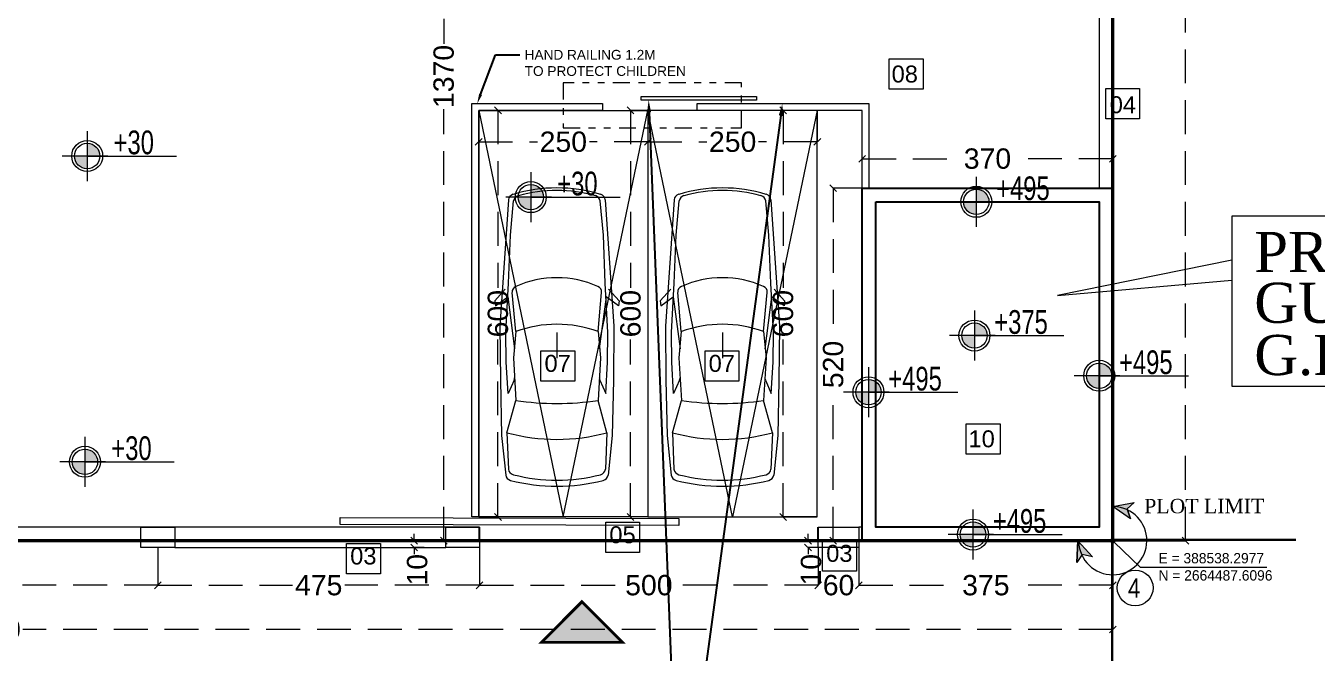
# Model space of a CAD drawing. Header units: inches. Extents: x -114 to 635, y -137 to 57.
# Drawn here: x -39.65 to -20.59, y -2.8 to 6.46 of the extents above; entities that cross this region are included whole.
import ezdxf
from ezdxf import colors
from ezdxf.entities.mleader import LeaderData, LeaderLine
from ezdxf.enums import TextEntityAlignment as Align
from ezdxf.math import Vec2, Vec3

# ---------------------------------------------------------------- set-up
doc = ezdxf.new("R2010")
doc.units = ezdxf.units.IN
doc.header["$MEASUREMENT"] = 0
doc.header["$PDMODE"] = 98
for name, pattern in [('DASHDOT', [1, 0.5, -0.25, 0, -0.25]), ('DASHED', [0.75, 0.5, -0.25]), ('DASHED2', [0.375, 0.25, -0.125]), ('DIVIDE2', [0.625, 0.25, -0.125, 0, -0.125, 0, -0.125]), ('HIDDEN', [0.375, 0.25, -0.125])]:
    doc.linetypes.add(name, pattern=pattern)
doc.layers.get('0').update_dxf_attribs({"lineweight": 5})
doc.layers.get('Defpoints').update_dxf_attribs({"lineweight": 5})
for name, color, linetype, lineweight in [('A-ARROW', 1, 'Continuous', 5), ('A-DOOR', 30, 'Continuous', 5), ('A-HATCH', 8, 'Continuous', 5), ('A-PLOT LIMIT', 1, 'Continuous', 0), ('A-text', 111, 'Continuous', 5), ('BOUNDARY WALL', 3, 'Continuous', 18), ('DIM-OUT', 3, 'Continuous', 13), ('furrniture', 93, 'Continuous', 13), ('GENERAL TEXT', 4, 'Continuous', 5), ('HANDRAIL', 31, 'Continuous', 5), ('handrial', 220, 'Continuous', 5), ('LEVEL SYMBOL', 8, 'Continuous', 5), ('MARKER', 8, 'Continuous', 5), ('PLOT BOWNDARY', 1, 'DASHDOT', 50), ('PLOT LIMIT', 1, 'Continuous', 5), ('ROOF LINE 2', 244, 'Continuous', 25), ('X-M04E-DRIVER ROOM PLANS$0$A-CAR', 1, 'Continuous', 5)]:
    doc.layers.add(name, color=color, linetype=linetype, lineweight=lineweight)
doc.layers.add('ALARM', color=7, linetype='Continuous', lineweight=5, true_color=0xff0f0f)
doc.layers.add('AR-Fixture_Pen_No__161', color=7, linetype='Continuous', lineweight=13, true_color=0x6a6a6a)
doc.styles.add('002-F.FLOOR PLAN$0$xref plans$0$ATTRIBUTE', font='BKANT.TTF')
doc.styles.add('Arial', font='arial.ttf')
doc.styles.add('BORDER', font='times.ttf', dxfattribs={"height": 0.2})
doc.styles.add('MtXpl_Century_Gothic', font='GOTHIC.TTF')
doc.styles.get("Standard").update_dxf_attribs({"font": 'arial.ttf'})
doc.styles.add('VF-TextNarrow', font='ARIALN.TTF')
doc.dimstyles.new('SITE RASH', dxfattribs={"dimtxt": 0.3, "dimasz": 0.1, "dimexe": 0, "dimexo": 0, "dimgap": 0.05, "dimtad": 0, "dimdec": 0, "dimlfac": 100, "dimzin": 0, "dimdsep": 46, "dimtxsty": 'Arial', "dimblk": 'OBLIQUE', "dimcen": 0.05, "dimclrd": 256, "dimclre": 256, "dimclrt": 256, "dimadec": 0, "dimazin": 0, "dimtfac": 10, "dimtdec": 0, "dimtix": 1, "dimtofl": 0, "dimtmove": 1, "dimatfit": 2, "dimldrblk": 'OBLIQUE', "dimfxl": 0.05, "dimtolj": 1, "dimtzin": 0, "dimlwd": -1, "dimlwe": -1, "dimarcsym": 0})

# ---------------------------------------------------------------- blocks, each defined once
blk = doc.blocks.new('_Oblique')
at = {"color": 0, "lineweight": -2}
blk.add_line((-0.5, -0.5), (0.5, 0.5), dxfattribs=at)
blk = doc.blocks.new('*D627')
at = {"layer": 'Defpoints', "color": 0, "transparency": 16777216}
for p in [(-23.605, 34.861), (-23.605, -1.139), (-22.53, -1.139)]:
    blk.add_point(p, dxfattribs=at)
at = {"layer": 'DIM-OUT', "color": 1, "transparency": 16777216}
for p, q in [((-23.605, 34.861), (-22.53, 34.861)), ((-23.605, -1.139), (-22.53, -1.139))]:
    blk.add_line(p, q, dxfattribs=at)
at = {"layer": 'DIM-OUT', "color": 1, "linetype": 'DASHED', "transparency": 16777216}
for p, q in [((-22.53, 34.861), (-22.53, 17.358)), ((-22.53, -1.139), (-22.53, 16.364))]:
    blk.add_line(p, q, dxfattribs=at)
at = {"layer": 'DIM-OUT', "color": 1, "transparency": 16777216, "xscale": 0.1, "yscale": 0.1, "zscale": 0.1}
for p, rotation in [((-22.53, 34.861), 90), ((-22.53, -1.139), 270)]:
    blk.add_blockref('_Oblique', p, dxfattribs=dict(at, rotation=rotation))
at = {"layer": 'DIM-OUT', "transparency": 16777216, "insert": (-22.53, 16.861), "char_height": 0.3, "attachment_point": 5, "rotation": 90, "style": 'Arial'}
blk.add_mtext('\\A1;3600', dxfattribs=at)
blk = doc.blocks.new('*D633')
at = {"layer": 'Defpoints', "color": 0, "transparency": 16777216}
for p in [(-32.306, 12.56), (-33.68, -1.139), (-33.484, -1.139)]:
    blk.add_point(p, dxfattribs=at)
at = {"layer": 'DIM-OUT', "color": 1, "transparency": 16777216}
for p, q in [((-32.306, 12.56), (-33.484, 12.56)), ((-33.68, -1.139), (-33.484, -1.139))]:
    blk.add_line(p, q, dxfattribs=at)
at = {"layer": 'DIM-OUT', "color": 1, "linetype": 'DASHED', "transparency": 16777216}
for p, q in [((-33.484, 12.56), (-33.484, 6.194)), ((-33.484, -1.139), (-33.484, 5.227))]:
    blk.add_line(p, q, dxfattribs=at)
at = {"layer": 'DIM-OUT', "color": 1, "transparency": 16777216, "xscale": 0.1, "yscale": 0.1, "zscale": 0.1}
for p, rotation in [((-33.484, 12.56), 90), ((-33.484, -1.139), 270)]:
    blk.add_blockref('_Oblique', p, dxfattribs=dict(at, rotation=rotation))
at = {"layer": 'DIM-OUT', "transparency": 16777216, "insert": (-33.484, 5.711), "char_height": 0.3, "attachment_point": 5, "rotation": 90, "style": 'Arial'}
blk.add_mtext('\\A1;1370', dxfattribs=at)
blk = doc.blocks.new('002-F.FLOOR PLAN$0$xref plans$0$LVL-PL')
h = blk.add_hatch(color=256)
h.paths.add_polyline_path([(0, 0.123), (0, 0), (0.123, 0, 0.414214)])
h.paths.add_polyline_path([(0, 0), (-0.123, 0, 0.414214), (0, -0.123)])
for p, q in [((0, 0.242), (0, -0.242)), ((0.2, 0), (-0.242, 0)), ((0, 0), (0.865, 0))]:
    blk.add_line(p, q)
for radius in [0.15, 0.123]:
    blk.add_circle((0, 0), radius)
at = {"style": '002-F.FLOOR PLAN$0$xref plans$0$ATTRIBUTE', "width": 0.75, "flags": 12}
for tag, p in [('LEVEL', (0.517, 0.151)), ('POSITION', (0.517, -0.154))]:
    blk.add_attdef(tag, text='', height=0.2, dxfattribs=at).set_placement(p, align=Align.MIDDLE)
blk = doc.blocks.new('A$Cc35e59e3')
at = {"layer": 'AR-Fixture_Pen_No__161', "color": 251, "linetype": 'Continuous', "lineweight": 13, "true_color": 0x6a6a6a}
for p, q in [((-2.337, 0.713), (-0.471, 0.841)), ((-1.016, 0.762), (-0.843, 0.918)), ((-0.769, 0.909), (-0.902, 0.726)), ((-0.843, 0.918), (-0.769, 0.909)), ((-0.471, 0.841), (0.325, 0.834)), ((0.325, 0.834), (1.14, 0.817)), ((1.14, 0.817), (1.728, 0.756)), ((-1.812, 0.686), (-2.32, 0.639)), ((-1.108, 0.715), (-1.812, 0.686)), ((-0.377, 0.754), (-1.108, 0.715)), ((-0.391, 0.608), (-0.97, 0.66)), ((-0.902, 0.726), (-0.139, 0.626)), ((-0.391, 0.608), (-0.005, 0.643)), ((0.058, 0.747), (-0.377, 0.754)), ((-0.005, 0.643), (0.624, 0.607)), ((0.521, 0.721), (0.058, 0.747)), ((0.327, 0.633), (0.521, 0.721)), ((1.101, 0.738), (0.624, 0.607)), ((1.101, 0.738), (1.639, 0.716)), ((-0.38, 0), (0, 0)), ((-2.337, -0.713), (-0.471, -0.841)), ((-1.812, -0.686), (-2.32, -0.639)), ((-1.108, -0.715), (-1.812, -0.686)), ((-0.377, -0.754), (-1.108, -0.715)), ((-1.016, -0.762), (-0.843, -0.918)), ((-0.391, -0.608), (-0.97, -0.66)), ((-0.902, -0.726), (-0.139, -0.626)), ((-0.769, -0.909), (-0.902, -0.726)), ((-0.391, -0.608), (-0.005, -0.643)), ((0.058, -0.747), (-0.377, -0.754)), ((-0.005, -0.643), (0.624, -0.607)), ((0.521, -0.721), (0.058, -0.747)), ((0.327, -0.633), (0.521, -0.721)), ((1.101, -0.738), (0.624, -0.607)), ((1.101, -0.738), (1.639, -0.716)), ((1.14, -0.817), (1.728, -0.756)), ((-0.843, -0.918), (-0.769, -0.909)), ((-0.471, -0.841), (0.325, -0.834)), ((0.325, -0.834), (1.14, -0.817))]:
    blk.add_line(p, q, dxfattribs=at)
for centre, major_axis, start_param, end_param in [((-0.686, 0), (0, 2.028), 1.246951, 1.894642), ((-2.332, 0.614), (0, 0.1), 0.061428, 1.246951), ((-2.312, 0.539), (0, 0.1), 0.09281, 1.271327), ((0.039, 0), (0, 1.361), 1.110142, 2.031451), ((-0.978, 0.561), (0, 0.1), 6.201452, 7.393327), ((0.923, 0), (0, 1.581), 1.176452, 1.965141), ((0.293, 0.726), (0, 0.1), 3.106278, 3.528458), ((-2.669, 0), (0, 3.709), 4.547901, 4.876877), ((-1.101, 0), (0, 2.555), 4.419236, 5.005542), ((1.634, 0.616), (0, 0.1), 4.986533, 6.230116), ((-0.337, 0), (0, 2.375), 4.438245, 4.986533), ((1.717, 0.657), (0, 0.1), 4.992646, 6.157688), ((-0.337, 0), (0, 2.475), 4.432132, 4.992646), ((-0.739, 0), (0, 1.928), 1.271327, 1.870266), ((-2.312, -0.539), (0, 0.1), 1.870266, 3.048783), ((-2.332, -0.614), (0, 0.1), 1.894642, 3.080164), ((-0.978, -0.561), (0, 0.1), 2.031451, 3.223326), ((0.293, -0.726), (0, 0.1), 5.89632, 6.3185), ((1.634, -0.616), (0, 0.1), 3.194662, 4.438245), ((1.717, -0.657), (0, 0.1), 3.26709, 4.432132)]:
    blk.add_ellipse(centre, major_axis=major_axis, ratio=0.9, start_param=start_param, end_param=end_param, dxfattribs=at)
blk = doc.blocks.new('*D676')
at = {"layer": 'Defpoints', "color": 0, "transparency": 16777216}
for p in [(-32.968, 5.211), (-30.468, 5.211), (-32.968, 4.746)]:
    blk.add_point(p, dxfattribs=at)
at = {"layer": 'DIM-OUT', "color": 1, "transparency": 16777216}
for p, q in [((-32.968, 5.211), (-32.968, 4.746)), ((-30.468, 5.211), (-30.468, 4.746))]:
    blk.add_line(p, q, dxfattribs=at)
at = {"layer": 'DIM-OUT', "color": 1, "linetype": 'DASHED', "transparency": 16777216}
for p, q in [((-32.968, 4.746), (-32.101, 4.746)), ((-30.468, 4.746), (-31.334, 4.746))]:
    blk.add_line(p, q, dxfattribs=at)
at = {"layer": 'DIM-OUT', "color": 1, "transparency": 16777216, "xscale": 0.1, "yscale": 0.1, "zscale": 0.1, "rotation": 180}
blk.add_blockref('_Oblique', (-32.968, 4.746), dxfattribs=at)
at = {"layer": 'DIM-OUT', "color": 1, "transparency": 16777216, "xscale": 0.1, "yscale": 0.1, "zscale": 0.1}
blk.add_blockref('_Oblique', (-30.468, 4.746), dxfattribs=at)
at = {"layer": 'DIM-OUT', "transparency": 16777216, "insert": (-31.718, 4.746), "char_height": 0.3, "attachment_point": 5, "style": 'Arial'}
blk.add_mtext('\\A1;250', dxfattribs=at)
blk = doc.blocks.new('*D677')
at = {"layer": 'Defpoints', "color": 0, "transparency": 16777216}
for p in [(-30.468, 5.199), (-27.968, 5.199), (-27.968, 4.746)]:
    blk.add_point(p, dxfattribs=at)
at = {"layer": 'DIM-OUT', "color": 1, "transparency": 16777216}
for p, q in [((-30.468, 5.199), (-30.468, 4.746)), ((-27.968, 5.199), (-27.968, 4.746))]:
    blk.add_line(p, q, dxfattribs=at)
at = {"layer": 'DIM-OUT', "color": 1, "linetype": 'DASHED', "transparency": 16777216}
for p, q in [((-30.468, 4.746), (-29.601, 4.746)), ((-27.968, 4.746), (-28.834, 4.746))]:
    blk.add_line(p, q, dxfattribs=at)
at = {"layer": 'DIM-OUT', "color": 1, "transparency": 16777216, "xscale": 0.1, "yscale": 0.1, "zscale": 0.1, "rotation": 180}
blk.add_blockref('_Oblique', (-30.468, 4.746), dxfattribs=at)
at = {"layer": 'DIM-OUT', "color": 1, "transparency": 16777216, "xscale": 0.1, "yscale": 0.1, "zscale": 0.1}
blk.add_blockref('_Oblique', (-27.968, 4.746), dxfattribs=at)
at = {"layer": 'DIM-OUT', "transparency": 16777216, "insert": (-29.218, 4.746), "char_height": 0.3, "attachment_point": 5, "style": 'Arial'}
blk.add_mtext('\\A1;250', dxfattribs=at)
blk = doc.blocks.new('*D678')
at = {"layer": 'Defpoints', "color": 0, "transparency": 16777216}
for p in [(-32.968, 5.211), (-32.683, 5.211), (-32.968, -0.789)]:
    blk.add_point(p, dxfattribs=at)
at = {"layer": 'DIM-OUT', "color": 1, "transparency": 16777216}
for p, q in [((-32.968, 5.211), (-32.683, 5.211)), ((-32.968, -0.789), (-32.683, -0.789))]:
    blk.add_line(p, q, dxfattribs=at)
at = {"layer": 'DIM-OUT', "color": 1, "linetype": 'DASHED', "transparency": 16777216}
for p, q in [((-32.683, 5.211), (-32.683, 2.593)), ((-32.683, -0.789), (-32.683, 1.829))]:
    blk.add_line(p, q, dxfattribs=at)
at = {"layer": 'DIM-OUT', "color": 1, "transparency": 16777216, "xscale": 0.1, "yscale": 0.1, "zscale": 0.1}
for p, rotation in [((-32.683, 5.211), 90), ((-32.683, -0.789), 270)]:
    blk.add_blockref('_Oblique', p, dxfattribs=dict(at, rotation=rotation))
at = {"layer": 'DIM-OUT', "transparency": 16777216, "insert": (-32.683, 2.211), "char_height": 0.3, "attachment_point": 5, "rotation": 90, "style": 'Arial'}
blk.add_mtext('\\A1;600', dxfattribs=at)
blk = doc.blocks.new('*D679')
at = {"layer": 'Defpoints', "color": 0, "transparency": 16777216}
for p in [(-30.725, 5.211), (-30.468, 5.211), (-30.468, -0.789)]:
    blk.add_point(p, dxfattribs=at)
at = {"layer": 'DIM-OUT', "color": 1, "transparency": 16777216}
for p, q in [((-30.468, 5.211), (-30.725, 5.211)), ((-30.468, -0.789), (-30.725, -0.789))]:
    blk.add_line(p, q, dxfattribs=at)
at = {"layer": 'DIM-OUT', "color": 1, "linetype": 'DASHED', "transparency": 16777216}
for p, q in [((-30.725, 5.211), (-30.725, 2.593)), ((-30.725, -0.789), (-30.725, 1.829))]:
    blk.add_line(p, q, dxfattribs=at)
at = {"layer": 'DIM-OUT', "color": 1, "transparency": 16777216, "xscale": 0.1, "yscale": 0.1, "zscale": 0.1}
for p, rotation in [((-30.725, 5.211), 90), ((-30.725, -0.789), 270)]:
    blk.add_blockref('_Oblique', p, dxfattribs=dict(at, rotation=rotation))
at = {"layer": 'DIM-OUT', "transparency": 16777216, "insert": (-30.725, 2.211), "char_height": 0.3, "attachment_point": 5, "rotation": 90, "style": 'Arial'}
blk.add_mtext('\\A1;600', dxfattribs=at)
blk = doc.blocks.new('*D680')
at = {"layer": 'Defpoints', "color": 0, "transparency": 16777216}
for p in [(-28.473, 5.211), (-27.968, 5.211), (-27.968, -0.789)]:
    blk.add_point(p, dxfattribs=at)
at = {"layer": 'DIM-OUT', "color": 1, "transparency": 16777216}
for p, q in [((-27.968, 5.211), (-28.473, 5.211)), ((-27.968, -0.789), (-28.473, -0.789))]:
    blk.add_line(p, q, dxfattribs=at)
at = {"layer": 'DIM-OUT', "color": 1, "linetype": 'DASHED', "transparency": 16777216}
for p, q in [((-28.473, 5.211), (-28.473, 2.593)), ((-28.473, -0.789), (-28.473, 1.829))]:
    blk.add_line(p, q, dxfattribs=at)
at = {"layer": 'DIM-OUT', "color": 1, "transparency": 16777216, "xscale": 0.1, "yscale": 0.1, "zscale": 0.1}
for p, rotation in [((-28.473, 5.211), 90), ((-28.473, -0.789), 270)]:
    blk.add_blockref('_Oblique', p, dxfattribs=dict(at, rotation=rotation))
at = {"layer": 'DIM-OUT', "transparency": 16777216, "insert": (-28.473, 2.211), "char_height": 0.3, "attachment_point": 5, "rotation": 90, "style": 'Arial'}
blk.add_mtext('\\A1;600', dxfattribs=at)
blk = doc.blocks.new('*D729')
at = {"layer": 'Defpoints', "color": 0, "transparency": 16777216}
for p in [(-27.954, -1.239), (-27.354, -1.239), (-27.354, -1.797)]:
    blk.add_point(p, dxfattribs=at)
at = {"layer": 'DIM-OUT', "color": 1, "transparency": 16777216}
for p, q in [((-27.954, -1.239), (-27.954, -1.797)), ((-27.354, -1.239), (-27.354, -1.797))]:
    blk.add_line(p, q, dxfattribs=at)
at = {"layer": 'DIM-OUT', "color": 1, "linetype": 'DASHED', "transparency": 16777216}
for p, q in [((-27.954, -1.797), (-28.054, -1.797)), ((-27.354, -1.797), (-27.254, -1.797))]:
    blk.add_line(p, q, dxfattribs=at)
at = {"layer": 'DIM-OUT', "color": 1, "transparency": 16777216, "xscale": 0.1, "yscale": 0.1, "zscale": 0.1}
blk.add_blockref('_Oblique', (-27.954, -1.797), dxfattribs=at)
at = {"layer": 'DIM-OUT', "color": 1, "transparency": 16777216, "xscale": 0.1, "yscale": 0.1, "zscale": 0.1, "rotation": 180}
blk.add_blockref('_Oblique', (-27.354, -1.797), dxfattribs=at)
at = {"layer": 'DIM-OUT', "transparency": 16777216, "insert": (-27.654, -1.797), "char_height": 0.3, "attachment_point": 5, "style": 'Arial'}
blk.add_mtext('\\A1;60', dxfattribs=at)
blk = doc.blocks.new('*D730')
at = {"layer": 'Defpoints', "color": 0, "transparency": 16777216}
for p in [(-23.605, -1.139), (-56.805, -1.239), (-23.605, -2.449)]:
    blk.add_point(p, dxfattribs=at)
at = {"layer": 'DIM-OUT', "color": 1, "transparency": 16777216}
for p, q in [((-23.605, -1.139), (-23.605, -2.449)), ((-56.805, -1.239), (-56.805, -2.449))]:
    blk.add_line(p, q, dxfattribs=at)
at = {"layer": 'DIM-OUT', "color": 1, "linetype": 'DASHED', "transparency": 16777216}
for p, q in [((-56.805, -2.449), (-40.692, -2.449)), ((-23.605, -2.449), (-39.697, -2.449))]:
    blk.add_line(p, q, dxfattribs=at)
at = {"layer": 'DIM-OUT', "color": 1, "transparency": 16777216, "xscale": 0.1, "yscale": 0.1, "zscale": 0.1, "rotation": 180}
blk.add_blockref('_Oblique', (-56.805, -2.449), dxfattribs=at)
at = {"layer": 'DIM-OUT', "color": 1, "transparency": 16777216, "xscale": 0.1, "yscale": 0.1, "zscale": 0.1}
blk.add_blockref('_Oblique', (-23.605, -2.449), dxfattribs=at)
at = {"layer": 'DIM-OUT', "transparency": 16777216, "insert": (-40.195, -2.449), "char_height": 0.3, "attachment_point": 5, "style": 'Arial'}
blk.add_mtext('\\A1;3320', dxfattribs=at)
blk = doc.blocks.new('*D731')
at = {"layer": 'Defpoints', "color": 0, "transparency": 16777216}
for p in [(-37.705, -1.239), (-32.955, -1.239), (-32.955, -1.797)]:
    blk.add_point(p, dxfattribs=at)
at = {"layer": 'DIM-OUT', "color": 1, "transparency": 16777216}
for p, q in [((-37.705, -1.239), (-37.705, -1.797)), ((-32.955, -1.239), (-32.955, -1.797))]:
    blk.add_line(p, q, dxfattribs=at)
at = {"layer": 'DIM-OUT', "color": 1, "linetype": 'DASHED', "transparency": 16777216}
for p, q in [((-37.705, -1.797), (-35.719, -1.797)), ((-32.955, -1.797), (-34.942, -1.797))]:
    blk.add_line(p, q, dxfattribs=at)
at = {"layer": 'DIM-OUT', "color": 1, "transparency": 16777216, "xscale": 0.1, "yscale": 0.1, "zscale": 0.1, "rotation": 180}
blk.add_blockref('_Oblique', (-37.705, -1.797), dxfattribs=at)
at = {"layer": 'DIM-OUT', "color": 1, "transparency": 16777216, "xscale": 0.1, "yscale": 0.1, "zscale": 0.1}
blk.add_blockref('_Oblique', (-32.955, -1.797), dxfattribs=at)
at = {"layer": 'DIM-OUT', "transparency": 16777216, "insert": (-35.33, -1.797), "char_height": 0.3, "attachment_point": 5, "style": 'Arial'}
blk.add_mtext('\\A1;475', dxfattribs=at)
blk = doc.blocks.new('*D732')
at = {"layer": 'Defpoints', "color": 0, "transparency": 16777216}
for p in [(-32.955, -1.239), (-27.954, -1.239), (-32.955, -1.797)]:
    blk.add_point(p, dxfattribs=at)
at = {"layer": 'DIM-OUT', "color": 1, "transparency": 16777216}
for p, q in [((-32.955, -1.239), (-32.955, -1.797)), ((-27.954, -1.239), (-27.954, -1.797))]:
    blk.add_line(p, q, dxfattribs=at)
at = {"layer": 'DIM-OUT', "color": 1, "linetype": 'DASHED', "transparency": 16777216}
for p, q in [((-32.955, -1.797), (-30.836, -1.797)), ((-27.954, -1.797), (-30.074, -1.797))]:
    blk.add_line(p, q, dxfattribs=at)
at = {"layer": 'DIM-OUT', "color": 1, "transparency": 16777216, "xscale": 0.1, "yscale": 0.1, "zscale": 0.1, "rotation": 180}
blk.add_blockref('_Oblique', (-32.955, -1.797), dxfattribs=at)
at = {"layer": 'DIM-OUT', "color": 1, "transparency": 16777216, "xscale": 0.1, "yscale": 0.1, "zscale": 0.1}
blk.add_blockref('_Oblique', (-27.954, -1.797), dxfattribs=at)
at = {"layer": 'DIM-OUT', "transparency": 16777216, "insert": (-30.455, -1.797), "char_height": 0.3, "attachment_point": 5, "style": 'Arial'}
blk.add_mtext('\\A1;500', dxfattribs=at)
blk = doc.blocks.new('*D742')
at = {"layer": 'Defpoints', "color": 0, "transparency": 16777216}
for p in [(-43.704, -1.239), (-37.705, -1.239), (-43.704, -1.797)]:
    blk.add_point(p, dxfattribs=at)
at = {"layer": 'DIM-OUT', "color": 1, "transparency": 16777216}
for p, q in [((-43.704, -1.239), (-43.704, -1.797)), ((-37.705, -1.239), (-37.705, -1.797))]:
    blk.add_line(p, q, dxfattribs=at)
at = {"layer": 'DIM-OUT', "color": 1, "linetype": 'DASHED', "transparency": 16777216}
for p, q in [((-43.704, -1.797), (-41.086, -1.797)), ((-37.705, -1.797), (-40.323, -1.797))]:
    blk.add_line(p, q, dxfattribs=at)
at = {"layer": 'DIM-OUT', "color": 1, "transparency": 16777216, "xscale": 0.1, "yscale": 0.1, "zscale": 0.1, "rotation": 180}
blk.add_blockref('_Oblique', (-43.704, -1.797), dxfattribs=at)
at = {"layer": 'DIM-OUT', "color": 1, "transparency": 16777216, "xscale": 0.1, "yscale": 0.1, "zscale": 0.1}
blk.add_blockref('_Oblique', (-37.705, -1.797), dxfattribs=at)
at = {"layer": 'DIM-OUT', "transparency": 16777216, "insert": (-40.705, -1.797), "char_height": 0.3, "attachment_point": 5, "style": 'Arial'}
blk.add_mtext('\\A1;600', dxfattribs=at)
blk = doc.blocks.new('*D739')
at = {"layer": 'Defpoints', "color": 0, "transparency": 16777216}
for p in [(-33.921, -1.139), (-33.771, -1.139), (-33.771, -1.239)]:
    blk.add_point(p, dxfattribs=at)
at = {"layer": 'DIM-OUT', "color": 1, "linetype": 'DASHED', "transparency": 16777216}
for p, q in [((-33.921, -1.139), (-33.921, -1.039)), ((-33.921, -1.239), (-33.921, -1.339))]:
    blk.add_line(p, q, dxfattribs=at)
at = {"layer": 'DIM-OUT', "color": 1, "transparency": 16777216}
for p, q in [((-33.771, -1.139), (-33.921, -1.139)), ((-33.771, -1.239), (-33.921, -1.239))]:
    blk.add_line(p, q, dxfattribs=at)
at = {"layer": 'DIM-OUT', "color": 1, "transparency": 16777216, "xscale": 0.1, "yscale": 0.1, "zscale": 0.1}
for p, rotation in [((-33.921, -1.139), 270), ((-33.921, -1.239), 90)]:
    blk.add_blockref('_Oblique', p, dxfattribs=dict(at, rotation=rotation))
at = {"layer": 'DIM-OUT', "transparency": 16777216, "insert": (-33.875, -1.568), "char_height": 0.3, "attachment_point": 5, "rotation": 90, "style": 'Arial'}
blk.add_mtext('\\A1;10', dxfattribs=at)
blk = doc.blocks.new('*D740')
at = {"layer": 'Defpoints', "color": 0, "transparency": 16777216}
for p in [(-28.105, -1.139), (-27.954, -1.139), (-27.954, -1.239)]:
    blk.add_point(p, dxfattribs=at)
at = {"layer": 'DIM-OUT', "color": 1, "linetype": 'DASHED', "transparency": 16777216}
for p, q in [((-28.105, -1.139), (-28.105, -1.039)), ((-28.105, -1.239), (-28.105, -1.339))]:
    blk.add_line(p, q, dxfattribs=at)
at = {"layer": 'DIM-OUT', "color": 1, "transparency": 16777216}
for p, q in [((-27.954, -1.139), (-28.105, -1.139)), ((-27.954, -1.239), (-28.105, -1.239))]:
    blk.add_line(p, q, dxfattribs=at)
at = {"layer": 'DIM-OUT', "color": 1, "transparency": 16777216, "xscale": 0.1, "yscale": 0.1, "zscale": 0.1}
for p, rotation in [((-28.105, -1.139), 270), ((-28.105, -1.239), 90)]:
    blk.add_blockref('_Oblique', p, dxfattribs=dict(at, rotation=rotation))
at = {"layer": 'DIM-OUT', "transparency": 16777216, "insert": (-28.059, -1.568), "char_height": 0.3, "attachment_point": 5, "rotation": 90, "style": 'Arial'}
blk.add_mtext('\\A1;10', dxfattribs=at)
blk = doc.blocks.new('*D741')
at = {"layer": 'Defpoints', "color": 0, "transparency": 16777216}
for p in [(-23.605, -1.139), (-27.354, -1.239), (-23.605, -1.797)]:
    blk.add_point(p, dxfattribs=at)
at = {"layer": 'DIM-OUT', "color": 1, "transparency": 16777216}
for p, q in [((-23.605, -1.139), (-23.605, -1.797)), ((-27.354, -1.239), (-27.354, -1.797))]:
    blk.add_line(p, q, dxfattribs=at)
at = {"layer": 'DIM-OUT', "color": 1, "linetype": 'DASHED', "transparency": 16777216}
for p, q in [((-27.354, -1.797), (-25.862, -1.797)), ((-23.605, -1.797), (-25.097, -1.797))]:
    blk.add_line(p, q, dxfattribs=at)
at = {"layer": 'DIM-OUT', "color": 1, "transparency": 16777216, "xscale": 0.1, "yscale": 0.1, "zscale": 0.1, "rotation": 180}
blk.add_blockref('_Oblique', (-27.354, -1.797), dxfattribs=at)
at = {"layer": 'DIM-OUT', "color": 1, "transparency": 16777216, "xscale": 0.1, "yscale": 0.1, "zscale": 0.1}
blk.add_blockref('_Oblique', (-23.605, -1.797), dxfattribs=at)
at = {"layer": 'DIM-OUT', "transparency": 16777216, "insert": (-25.479, -1.797), "char_height": 0.3, "attachment_point": 5, "style": 'Arial'}
blk.add_mtext('\\A1;375', dxfattribs=at)
blk = doc.blocks.new('*D1211')
at = {"layer": 'Defpoints', "color": 0, "transparency": 16777216}
for p in [(-23.605, 4.497), (-27.305, 4.061), (-23.605, 4.061)]:
    blk.add_point(p, dxfattribs=at)
at = {"layer": 'DIM-OUT', "color": 1, "transparency": 16777216}
for p, q in [((-27.305, 4.061), (-27.305, 4.497)), ((-23.605, 4.061), (-23.605, 4.497))]:
    blk.add_line(p, q, dxfattribs=at)
at = {"layer": 'DIM-OUT', "color": 1, "linetype": 'DASHED', "transparency": 16777216}
for p, q in [((-27.305, 4.497), (-25.835, 4.497)), ((-23.605, 4.497), (-25.074, 4.497))]:
    blk.add_line(p, q, dxfattribs=at)
at = {"layer": 'DIM-OUT', "color": 1, "transparency": 16777216, "xscale": 0.1, "yscale": 0.1, "zscale": 0.1, "rotation": 180}
blk.add_blockref('_Oblique', (-27.305, 4.497), dxfattribs=at)
at = {"layer": 'DIM-OUT', "color": 1, "transparency": 16777216, "xscale": 0.1, "yscale": 0.1, "zscale": 0.1}
blk.add_blockref('_Oblique', (-23.605, 4.497), dxfattribs=at)
at = {"layer": 'DIM-OUT', "transparency": 16777216, "insert": (-25.455, 4.497), "char_height": 0.3, "attachment_point": 5, "style": 'Arial'}
blk.add_mtext('\\A1;370', dxfattribs=at)
blk = doc.blocks.new('*D1212')
at = {"layer": 'Defpoints', "color": 0, "transparency": 16777216}
for p in [(-27.305, 4.061), (-27.733, -1.139), (-27.305, -1.139)]:
    blk.add_point(p, dxfattribs=at)
at = {"layer": 'DIM-OUT', "color": 1, "transparency": 16777216}
for p, q in [((-27.305, 4.061), (-27.733, 4.061)), ((-27.305, -1.139), (-27.733, -1.139))]:
    blk.add_line(p, q, dxfattribs=at)
at = {"layer": 'DIM-OUT', "color": 1, "linetype": 'DASHED', "transparency": 16777216}
for p, q in [((-27.733, 4.061), (-27.733, 1.842)), ((-27.733, -1.139), (-27.733, 1.08))]:
    blk.add_line(p, q, dxfattribs=at)
at = {"layer": 'DIM-OUT', "color": 1, "transparency": 16777216, "xscale": 0.1, "yscale": 0.1, "zscale": 0.1}
for p, rotation in [((-27.733, 4.061), 90), ((-27.733, -1.139), 270)]:
    blk.add_blockref('_Oblique', p, dxfattribs=dict(at, rotation=rotation))
at = {"layer": 'DIM-OUT', "transparency": 16777216, "insert": (-27.733, 1.461), "char_height": 0.3, "attachment_point": 5, "rotation": 90, "style": 'Arial'}
blk.add_mtext('\\A1;520', dxfattribs=at)

msp = doc.modelspace()

# ---------------------------------------------------------------- hatches: boundary and pattern name
at = {"layer": 'A-PLOT LIMIT'}
h = msp.add_hatch(color=256, dxfattribs=at)
h.dxf.hatch_style = 1
h.paths.add_polyline_path([(-23.29, -0.576), (-23.393, -0.671), (-23.341, -0.818), (-23.605, -0.636)])
h = msp.add_hatch(color=256, dxfattribs=at)
h.dxf.hatch_style = 1
h.paths.add_polyline_path([(-23.905, -1.375), (-24.058, -1.344), (-24.138, -1.459), (-24.121, -1.139)])
at = {"layer": 'MARKER', "lineweight": 0}
h = msp.add_hatch(color=256, dxfattribs=at)
h.dxf.hatch_style = 1
edge = h.paths.add_edge_path()
edge.add_arc((-23.605, -1.139), 0.032, 0, 360, ccw=False)
at = {"layer": 'MARKER', "transparency": 33554687}
msp.add_hatch(color=256, dxfattribs=at).paths.add_polyline_path([(-30.845, -2.639), (-32.042, -2.639), (-31.443, -2.04)])

# ---------------------------------------------------------------- linework, layer by layer
at = {"layer": 'A-ARROW'}
msp.add_lwpolyline([(-24.121, -1.139), (-24.138, -1.459)], dxfattribs=at)
at = {"layer": 'A-DOOR'}
msp.add_lwpolyline([(-30.012, -0.914), (-35.012, -0.898), (-35.011, -0.798), (-30.011, -0.814)], close=True, dxfattribs=at)
at = {"layer": 'A-HATCH'}
for points in [[(-32.968, -0.789), (-32.968, 5.211), (-30.468, 5.211), (-30.468, -0.789), (-32.968, -0.789)], [(-32.968, 5.211), (-31.718, -0.789), (-30.468, 5.211)], [(-27.968, -0.789), (-27.968, 5.211), (-30.468, 5.211), (-30.468, -0.789), (-27.968, -0.789)], [(-27.968, 5.211), (-29.218, -0.789), (-30.468, 5.211)]]:
    msp.add_lwpolyline(points, dxfattribs=at)
at = {"layer": 'A-PLOT LIMIT'}
for points in [[(-23.29, -0.576), (-23.393, -0.671), (-23.341, -0.818), (-23.605, -0.636)], [(-23.905, -1.375), (-24.058, -1.344), (-24.138, -1.459), (-24.121, -1.139)]]:
    msp.add_lwpolyline(points, close=True, dxfattribs=at)
msp.add_lwpolyline([(-23.341, -0.818), (-23.393, -0.671), (-23.29, -0.576)], dxfattribs=at)
msp.add_arc((-23.605, -1.139), 0.503, 181.6699, 88.1975, dxfattribs=at)
at = {"layer": 'A-text'}
msp.add_lwpolyline([(-21.849, 1.14), (-15.292, 1.14), (-15.292, 3.651), (-21.849, 3.651)], close=True, dxfattribs=at)
msp.add_lwpolyline([(-21.849, 3), (-24.423, 2.479), (-21.849, 2.703)], dxfattribs=at)
at = {"layer": 'BOUNDARY WALL'}
msp.add_line((-37.455, -1.239), (-33.455, -1.239), dxfattribs=at)
for points in [[(-56.805, 34.861), (-23.605, 34.861), (-23.605, 4.061)], [(-56.605, -0.939), (-56.605, 34.661), (-23.805, 34.661), (-23.805, 4.061)], [(-32.955, -0.939), (-48.454, -0.939)], [(-27.305, -0.939), (-27.354, -0.939)], [(-37.955, -1.139), (-43.454, -1.139)], [(-27.305, -1.139), (-27.354, -1.139)]]:
    msp.add_lwpolyline(points, dxfattribs=at)
for points in [[(-37.955, -0.939), (-37.455, -0.939), (-37.455, -1.239), (-37.955, -1.239)], [(-33.455, -0.939), (-32.955, -0.939), (-32.955, -1.239), (-33.455, -1.239)], [(-27.954, -0.939), (-27.354, -0.939), (-27.354, -1.239), (-27.954, -1.239)]]:
    msp.add_lwpolyline(points, close=True, dxfattribs=at)
at = {"layer": 'BOUNDARY WALL', "linetype": 'DASHED2'}
msp.add_lwpolyline([(-33.455, -1.139), (-37.455, -1.139)], dxfattribs=at)
at = {"layer": 'GENERAL TEXT'}
for points in [[(-26.906, 5.97), (-26.406, 5.97), (-26.406, 5.523), (-26.906, 5.523)], [(-23.709, 5.531), (-23.21, 5.531), (-23.21, 5.084), (-23.709, 5.084)], [(-32.049, 1.662), (-31.549, 1.662), (-31.549, 1.215), (-32.049, 1.215)], [(-29.625, 1.662), (-29.125, 1.662), (-29.125, 1.215), (-29.625, 1.215)], [(-25.77, 0.587), (-25.27, 0.587), (-25.27, 0.14), (-25.77, 0.14)], [(-31.091, -0.866), (-30.591, -0.866), (-30.591, -1.313), (-31.091, -1.313)], [(-27.889, -1.141), (-27.389, -1.141), (-27.389, -1.588), (-27.889, -1.588)], [(-34.918, -1.18), (-34.418, -1.18), (-34.418, -1.627), (-34.918, -1.627)]]:
    msp.add_lwpolyline(points, close=True, dxfattribs=at)
at = {"layer": 'HANDRAIL'}
msp.add_lwpolyline([(-33.068, 5.311), (-31.142, 5.311), (-31.142, 5.211), (-32.968, 5.211), (-32.968, -0.789), (-33.068, -0.789)], close=True, dxfattribs=at)
msp.add_lwpolyline([(-27.305, 4.061), (-27.305, 5.211), (-29.743, 5.211), (-29.743, 5.311), (-27.205, 5.311), (-27.205, 4.061)], dxfattribs=at)
at = {"layer": 'handrial', "color": 2, "linetype": 'DIVIDE2', "elevation": 0.275}
msp.add_lwpolyline([(-29.085, 4.954), (-29.085, 5.619), (-31.72, 5.619), (-31.72, 4.954)], close=True, dxfattribs=at)
at = {"layer": 'MARKER', "ltscale": 800}
msp.add_lwpolyline([(-23.582, -1.161), (-23.199, -1.531), (-21.328, -1.531)], dxfattribs=at)
at = {"layer": 'MARKER', "const_width": 0.0428}
msp.add_lwpolyline([(-30.845, -2.639), (-32.042, -2.639), (-31.443, -2.04)], close=True, dxfattribs=at)
at = {"layer": 'MARKER', "ltscale": 800}
msp.add_circle((-23.605, -1.139), 0.032, dxfattribs=at)
at = {"layer": 'MARKER', "lineweight": 0}
msp.add_circle((-23.274, -1.836), 0.264, dxfattribs=at)
at = {"layer": 'PLOT BOWNDARY', "color": 8, "const_width": 0.0317}
for points in [[(-23.614, -3.61), (-23.614, -1.126)], [(-23.614, -1.127), (-20.897, -1.127)]]:
    msp.add_lwpolyline(points, dxfattribs=at)
at = {"layer": 'PLOT LIMIT', "color": 14, "linetype": 'HIDDEN', "ltscale": 3, "true_color": 0xa30000, "const_width": 0.05}
msp.add_lwpolyline([(-56.805, -1.139), (-23.605, -1.139), (-23.605, 34.861), (-56.805, 34.861)], close=True, dxfattribs=at)
at = {"layer": 'ROOF LINE 2'}
for p, q in [((-32.955, -1.139), (-32.955, -0.939)), ((-27.955, -1.139), (-27.955, -0.939))]:
    msp.add_line(p, q, dxfattribs=at)
for points in [[(-27.305, 4.061), (-23.605, 4.061), (-23.605, -1.139), (-27.305, -1.139)], [(-27.105, 3.861), (-23.805, 3.861), (-23.805, -0.939), (-27.105, -0.939)]]:
    msp.add_lwpolyline(points, close=True, dxfattribs=at)
at = {"layer": 'X-M04E-DRIVER ROOM PLANS$0$A-CAR'}
msp.add_lwpolyline([(-30.568, 5.363), (-30.568, 5.413), (-28.868, 5.413), (-28.868, 5.363), (-30.568, 5.363)], dxfattribs=at)

# ---------------------------------------------------------------- block references
at = {"layer": 'furrniture', "rotation": 270}
for p in [(-31.813, 1.555), (-29.368, 1.555)]:
    msp.add_blockref('A$Cc35e59e3', p, dxfattribs=at)
at = {"layer": 'LEVEL SYMBOL', "linetype": 'Continuous', "lineweight": 0}
ref = msp.add_blockref('002-F.FLOOR PLAN$0$xref plans$0$LVL-PL', (-38.749, 4.537), dxfattribs=dict(at, xscale=1.524000000000014, yscale=1.524000000000014, zscale=1.524000000000014))
ref.add_attrib('LEVEL', '+30', dxfattribs={"layer": '0', "lineweight": 5, "height": 0.35, "rotation": 360, "style": '002-F.FLOOR PLAN$0$xref plans$0$ATTRIBUTE', "width": 0.75}).set_placement((-38.061, 4.738), align=Align.MIDDLE)
ref = msp.add_blockref('002-F.FLOOR PLAN$0$xref plans$0$LVL-PL', (-32.198, 3.93, 0.286), dxfattribs=dict(at, xscale=1.524000000000014, yscale=1.524000000000014, zscale=1.524000000000014))
ref.add_attrib('LEVEL', '+30', dxfattribs={"layer": '0', "lineweight": 5, "height": 0.35, "rotation": 360, "style": '002-F.FLOOR PLAN$0$xref plans$0$ATTRIBUTE', "width": 0.75}).set_placement((-31.51, 4.131, 0.286), align=Align.MIDDLE)
ref = msp.add_blockref('002-F.FLOOR PLAN$0$xref plans$0$LVL-PL', (-25.62, 3.861), dxfattribs=dict(at, xscale=1.524000000000014, yscale=1.524000000000014, zscale=1.524000000000014))
ref.add_attrib('LEVEL', '+495', dxfattribs={"layer": '0', "lineweight": 5, "height": 0.35, "rotation": 360, "style": '002-F.FLOOR PLAN$0$xref plans$0$ATTRIBUTE', "width": 0.75}).set_placement((-24.932, 4.061), align=Align.MIDDLE)
ref = msp.add_blockref('002-F.FLOOR PLAN$0$xref plans$0$LVL-PL', (-25.647, 1.888), dxfattribs=dict(at, xscale=1.524000000000014, yscale=1.524000000000014, zscale=1.524000000000014))
ref.add_attrib('LEVEL', '+375', dxfattribs={"layer": '0', "lineweight": 5, "height": 0.35, "rotation": 360, "style": '002-F.FLOOR PLAN$0$xref plans$0$ATTRIBUTE', "width": 0.75}).set_placement((-24.959, 2.088), align=Align.MIDDLE)
ref = msp.add_blockref('002-F.FLOOR PLAN$0$xref plans$0$LVL-PL', (-23.805, 1.294), dxfattribs=dict(at, xscale=1.524000000000014, yscale=1.524000000000014, zscale=1.524000000000014))
ref.add_attrib('LEVEL', '+495', dxfattribs={"layer": '0', "lineweight": 5, "height": 0.35, "rotation": 360, "style": '002-F.FLOOR PLAN$0$xref plans$0$ATTRIBUTE', "width": 0.75}).set_placement((-23.117, 1.494), align=Align.MIDDLE)
ref = msp.add_blockref('002-F.FLOOR PLAN$0$xref plans$0$LVL-PL', (-27.212, 1.052), dxfattribs=dict(at, xscale=1.524000000000014, yscale=1.524000000000014, zscale=1.524000000000014))
ref.add_attrib('LEVEL', '+495', dxfattribs={"layer": '0', "lineweight": 5, "height": 0.35, "rotation": 360, "style": '002-F.FLOOR PLAN$0$xref plans$0$ATTRIBUTE', "width": 0.75}).set_placement((-26.524, 1.252), align=Align.MIDDLE)
ref = msp.add_blockref('002-F.FLOOR PLAN$0$xref plans$0$LVL-PL', (-38.782, 0.025), dxfattribs=dict(at, xscale=1.524000000000014, yscale=1.524000000000014, zscale=1.524000000000014))
ref.add_attrib('LEVEL', '+30', dxfattribs={"layer": '0', "lineweight": 5, "height": 0.35, "rotation": 360, "style": '002-F.FLOOR PLAN$0$xref plans$0$ATTRIBUTE', "width": 0.75}).set_placement((-38.095, 0.226), align=Align.MIDDLE)
ref = msp.add_blockref('002-F.FLOOR PLAN$0$xref plans$0$LVL-PL', (-25.669, -1.048), dxfattribs=dict(at, xscale=1.524000000000014, yscale=1.524000000000014, zscale=1.524000000000014))
ref.add_attrib('LEVEL', '+495', dxfattribs={"layer": '0', "lineweight": 5, "height": 0.35, "rotation": 360, "style": '002-F.FLOOR PLAN$0$xref plans$0$ATTRIBUTE', "width": 0.75}).set_placement((-24.981, -0.847), align=Align.MIDDLE)

# ---------------------------------------------------------------- texts
at = {"layer": 'A-PLOT LIMIT', "style": 'BORDER'}
msp.add_text('PLOT LIMIT', height=0.2123, rotation=0.0171, dxfattribs=at).set_placement((-23.14, -0.734))
at = {"layer": 'A-text', "style": 'BORDER'}
for s, height, p in [('PROPOSED', 0.5924, (-21.515, 2.825)), ('GUARD ROOM,', 0.59238, (-21.515, 2.076)), ('G.F ONLY', 0.5924, (-21.515, 1.305))]:
    msp.add_text(s, height=height, dxfattribs=at).set_placement(p)
at = {"layer": 'ALARM', "insert": (-22.929, -1.321), "char_height": 0.15235, "width": 1.91378, "attachment_point": 1, "style": 'MtXpl_Century_Gothic'}
msp.add_mtext('E = 388538.2977     N = 2664487.6096', dxfattribs=at)
at = {"layer": 'GENERAL TEXT', "char_height": 0.25, "attachment_point": 2}
for s, insert in [('{\\C5;08}         ', (-26.676, 5.872)), ('{\\C5;04}         ', (-23.455, 5.419)), ('{\\C5;07}      ', (-31.802, 1.602)), ('{\\C5;07}      ', (-29.378, 1.602)), ('{\\C5;10}         ', (-25.541, 0.489)), ('{\\C5;05}         ', (-30.844, -0.926)), ('{\\C5;03}         ', (-34.671, -1.24)), ('{\\C5;03}         ', (-27.642, -1.201))]:
    msp.add_mtext_dynamic_manual_height_columns(s, width=0.76421, gutter_width=1.325, heights=[0], dxfattribs=dict(at, insert=insert))
at = {"layer": 'MARKER', "lineweight": 0, "style": 'VF-TextNarrow'}
msp.add_text('4', height=0.286, dxfattribs=at).set_placement((-23.381, -1.982))

# ---------------------------------------------------------------- dimensions: what is measured, and where the dimension line sits
at = {"layer": 'DIM-OUT'}
for base, p1, p2, picture, middle in [((-22.53, -1.139), (-23.605, 34.861), (-23.605, -1.139), '*D627', (-22.53, 16.861)), ((-33.484, -1.139), (-32.306, 12.56), (-33.68, -1.139), '*D633', (-33.484, 5.711)), ((-32.683, 5.211), (-32.968, -0.789), (-32.968, 5.211), '*D678', (-32.683, 2.211)), ((-30.725, 5.211), (-30.468, -0.789), (-30.468, 5.211), '*D679', (-30.725, 2.211)), ((-28.473, 5.211), (-27.968, -0.789), (-27.968, 5.211), '*D680', (-28.473, 2.211)), ((-27.733, -1.139), (-27.305, 4.061), (-27.305, -1.139), '*D1212', (-27.733, 1.461))]:
    dim = msp.add_linear_dim(base=base, p1=p1, p2=p2, angle=90, dimstyle='SITE RASH', override={"dimclrd": 1, "dimclre": 1}, dxfattribs=at)
    dim.commit()
    dim.dimension.update_dxf_attribs({"geometry": picture, "text_midpoint": middle})
for base, p1, p2, picture, middle in [((-32.968, 4.746), (-30.468, 5.211), (-32.968, 5.211), '*D676', (-31.718, 4.746)), ((-27.968, 4.746), (-30.468, 5.199), (-27.968, 5.199), '*D677', (-29.218, 4.746)), ((-23.605, 4.497), (-27.305, 4.061), (-23.605, 4.061), '*D1211', (-25.455, 4.497)), ((-23.605, -1.797), (-27.354, -1.239), (-23.605, -1.139), '*D741', (-25.479, -1.797)), ((-43.704, -1.797), (-37.705, -1.239), (-43.704, -1.239), '*D742', (-40.705, -1.797)), ((-32.955, -1.797), (-37.705, -1.239), (-32.955, -1.239), '*D731', (-35.33, -1.797)), ((-32.955, -1.797), (-27.954, -1.239), (-32.955, -1.239), '*D732', (-30.455, -1.797)), ((-27.354, -1.797), (-27.954, -1.239), (-27.354, -1.239), '*D729', (-27.654, -1.797))]:
    dim = msp.add_linear_dim(base=base, p1=p1, p2=p2, dimstyle='SITE RASH', override={"dimclrd": 1, "dimclre": 1}, dxfattribs=at)
    dim.commit()
    dim.dimension.update_dxf_attribs({"geometry": picture, "text_midpoint": middle})
dim = msp.add_linear_dim(base=(-23.605, -2.449), p1=(-56.805, -1.239), p2=(-23.605, -1.139), dimstyle='SITE RASH', override={"dimclrd": 1, "dimclre": 1}, dxfattribs=at)
dim.commit()
dim.dimension.update_dxf_attribs({"geometry": '*D730', "text_midpoint": (-40.195, -2.449), "dimtype": 160})
for base, p1, p2, picture, middle in [((-33.921, -1.139), (-33.771, -1.239), (-33.771, -1.139), '*D739', (-33.875, -1.568)), ((-28.105, -1.139), (-27.954, -1.239), (-27.954, -1.139), '*D740', (-28.059, -1.568))]:
    dim = msp.add_linear_dim(base=base, p1=p1, p2=p2, angle=90, dimstyle='SITE RASH', override={"dimclrd": 1, "dimclre": 1}, dxfattribs=at)
    dim.commit()
    dim.dimension.update_dxf_attribs({"geometry": picture, "text_midpoint": middle, "dimtype": 160})

# ---------------------------------------------------------------- leaders
at = {"layer": 'handrial', "color": 2, "linetype": 'DIVIDE2'}
ml = msp.add_multileader_mtext('Standard', dxfattribs=at)
ml.set_content('  ', color=2)
ml.set_leader_properties()
ml.build(insert=Vec2(0, 0))
ml.multileader.update_dxf_attribs({"text_right_attachment_type": 6, "dogleg_length": 0.36, "arrow_head_size": 0.18})
ctx = ml.context
ctx.base_point, ctx.char_height, ctx.arrow_head_size, ctx.landing_gap_size, ctx.plane_origin = Vec3(-30.689, -5.781, 0), 0.18, 0.18, 0.09, Vec3(-17.68, 0.199, 0)
ctx.right_attachment, ctx.text_align_type = 6, 2
notes = []
notes.append((ctx, [(1, (1, 1, 0), (-30.009, -5.871, 0), (-1, 0), 0.36, [(0, [(-30.459, 5.363, 0)], 0, [])])]))
ctx.mtext.insert, ctx.mtext.alignment, ctx.mtext.flow_direction = Vec3(-30.459, -5.691, 0), 3, 5
ml = msp.add_multileader_mtext('Standard', dxfattribs=at)
ml.set_content('  ', color=2)
ml.set_leader_properties()
ml.build(insert=Vec2(0, 0))
ml.multileader.update_dxf_attribs({"text_right_attachment_type": 6, "dogleg_length": 0.36, "arrow_head_size": 0.18})
ctx = ml.context
ctx.base_point, ctx.char_height, ctx.arrow_head_size, ctx.landing_gap_size, ctx.plane_origin = Vec3(-30.689, -5.781, 0), 0.18, 0.18, 0.09, Vec3(-17.68, 6.547, 0)
ctx.right_attachment, ctx.text_align_type = 6, 2
notes.append((ctx, [(1, (1, 1, 0), (-30.009, -5.871, 0), (-1, 0), 0.36, [(0, [(-28.483, 5.311, 0)], 0, [])])]))
ctx.mtext.insert, ctx.mtext.alignment, ctx.mtext.flow_direction = Vec3(-30.459, -5.691, 0), 3, 5
at = {"layer": 'ROOF LINE 2'}
ml = msp.add_multileader_mtext('Standard', dxfattribs=at)
ml.set_content('HAND RAILING 1.2M^JTO PROTECT CHILDREN  ', color=256)
ml.set_leader_properties()
ml.build(insert=Vec2(0, 0))
ml.multileader.update_dxf_attribs({"text_right_attachment_type": 6, "dogleg_length": 0.36, "arrow_head_size": 0.144})
ctx = ml.context
ctx.base_point, ctx.char_height, ctx.arrow_head_size, ctx.landing_gap_size, ctx.plane_origin = Vec3(-32.361, 6.029), 0.144, 0.144, 0.072, Vec3(-37.011, 7.723)
ctx.right_attachment = 6
notes.append((ctx, [(0, (1, 1, 0), (-32.721, 6.029), (1, 0), 0.36, [(0, [(-32.99, 5.311)], 0, [])])]))
ctx.mtext.insert, ctx.mtext.flow_direction = Vec3(-32.289, 6.103), 5
for ctx, leaders in notes:
    for number, flags, end, landing, length, lines in leaders:
        leader = LeaderData()
        leader.index, (leader.has_last_leader_line, leader.has_dogleg_vector, leader.attachment_direction) = number, flags
        leader.last_leader_point, leader.dogleg_vector, leader.dogleg_length = Vec3(end), Vec3(landing), length
        for number, points, colour, breaks in lines:
            line = LeaderLine()
            line.index, line.vertices, line.color, line.breaks = number, Vec3.list(points), colors.encode_raw_color(colour), breaks
            leader.lines.append(line)
        ctx.leaders.append(leader)

doc.saveas('drawing.dxf')
